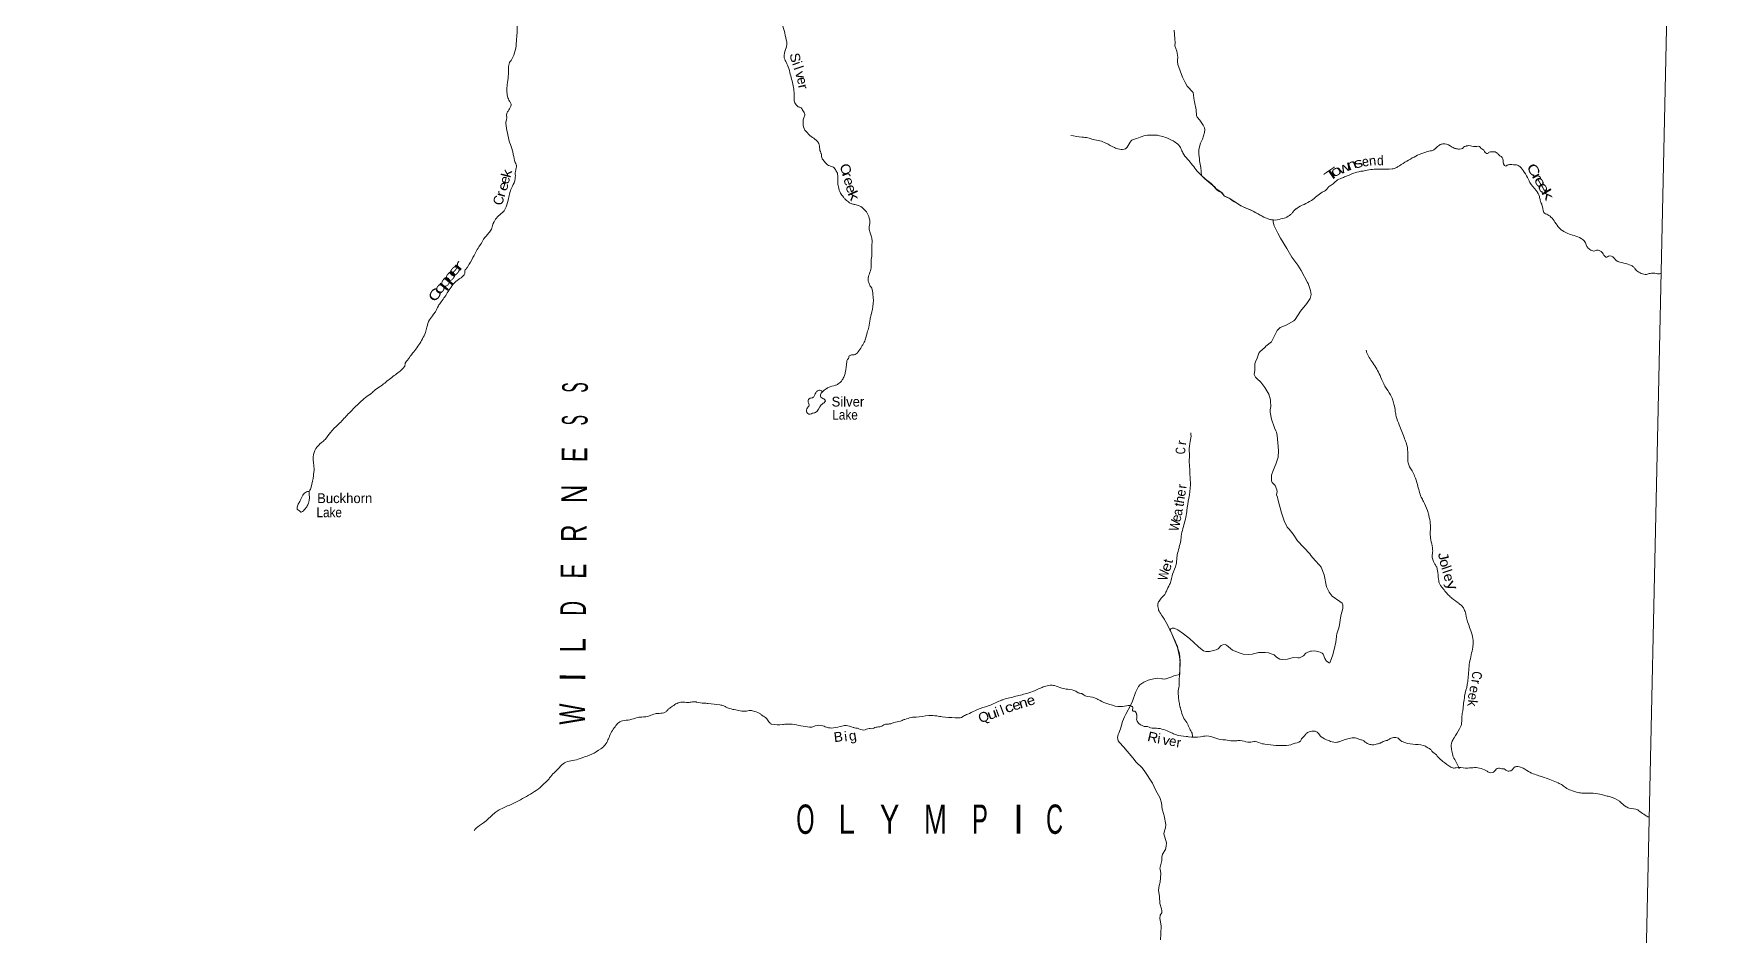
# Model space of a CAD drawing. Header units: feet. Extents: x -745759 to -493183, y 5472 to 195788.
# Drawn here: x -527720 to -493183, y 121312 to 139782 of the extents above; entities that cross this region are included whole.
import ezdxf
from ezdxf.enums import TextEntityAlignment as Align

# ---------------------------------------------------------------- set-up
doc = ezdxf.new("R2010")
doc.units = ezdxf.units.FT
doc.header["$LTSCALE"] = 80
doc.linetypes.add('DOT_DASHED', pattern=[7.7, 5, -1.2, 0.3, -1.2])
for name, color, linetype, lineweight in [('39', 7, 'Continuous', 13), ('4', 7, 'Continuous', 13), ('44', 7, 'DOT_DASHED', 13)]:
    doc.layers.add(name, color=color, linetype=linetype, lineweight=lineweight)
doc.layers.add('41', color=7, linetype='Continuous')

msp = doc.modelspace()

# ---------------------------------------------------------------- linework, layer by layer
at = {"layer": '39'}
for points in [[(-518059.51, 143633.11), (-518123.69, 143427.81), (-518155.41, 143346.19), (-518162.45, 143294.17), (-518157.38, 143245.93), (-518144, 143211.57), (-518066.48, 143069.64), (-518051.41, 143019.2), (-518050.43, 142967.03), (-518071.72, 142700.66), (-518070.62, 142552.2), (-518052.99, 142427.49), (-518038.82, 142330.93), (-518042.29, 142256.78), (-518062.04, 142170.92), (-518064.32, 142156.92), (-518073.61, 142092.91), (-518067.71, 141882.18), (-518063.38, 141795.84), (-518033.28, 141692.95), (-518018.4, 141632.49), (-518021.2, 141592.42), (-518046.42, 141534.74), (-518051.3, 141490.71), (-518003.3, 141379.45), (-517970.05, 141232.37), (-517957.73, 141143.87), (-517969.93, 141033.78), (-517968.59, 140897.36), (-517946.76, 140782.59), (-517941.13, 140762.43), (-517867.63, 140518.28), (-517859.13, 140439.88), (-517842.96, 140343.28), (-517822.34, 140064.06), (-517815.65, 139791.13), (-517821.04, 139721.03), (-517836.7, 139536.79), (-517882.66, 139343.12), (-517939.01, 139233.9), (-517969.98, 139190.37), (-517992.13, 139084.49), (-517995.48, 138914.06), (-518019.01, 138738), (-518023.22, 138625.75), (-518011.73, 138495.14), (-517971.44, 138400.08), (-517965.61, 138389.94), (-517938.46, 138341.27), (-517945.39, 138295.26), (-517999.49, 138198.03), (-518028.73, 138140.43), (-518028.41, 138054.17), (-518041.67, 137992.25), (-518044.7, 137940.16), (-518014.25, 137753.01), (-517967.9, 137557.54), (-517909.07, 137383.88), (-517892.51, 137307.33), (-517851.51, 137146.06), (-517832.39, 137097.55), (-517830.61, 137085.48), (-517829.28, 137051.35), (-517849.11, 136961.47), (-517851.47, 136841.17), (-517864.97, 136767.21), (-517928.08, 136620.01), (-518001.23, 136370.7), (-518056.95, 136191.26), (-518092.05, 136141.8), (-518194.19, 136051.53), (-518272.38, 135954.76), (-518301.5, 135903.18), (-518331.68, 135797.46), (-518383.42, 135718.23), (-518393.77, 135702.39), (-518500.72, 135572.09), (-518563.01, 135466.99), (-518633.36, 135360.05), (-518718.86, 135197.24), (-518822.86, 135012.72), (-518866.14, 134955.4), (-518876.37, 134945.57), (-518883.3, 134899.57), (-519043.25, 134728.18), (-519228.38, 134501.12), (-519369.01, 134291.25), (-519428.9, 134206.16), (-519489.5, 134084.99), (-519516.26, 134051.41), (-519528.65, 134033.6), (-519611.2, 133918.87), (-519662.32, 133769.43), (-519694.54, 133661.74), (-519755.34, 133530.54), (-519908.56, 133292.83), (-520005.16, 133178.37)], [(-514105.48, 143543.04), (-514096.41, 143502.81), (-514085.8, 143467.25), (-514060.58, 143422.63), (-514047.44, 143376.24), (-514021.39, 143271.42), (-513964.85, 143186.07), (-513951.9, 143129.65), (-513973.43, 143055.85), (-513968.59, 142995.58), (-513957.1, 142864.97), (-513970.28, 142807.06), (-513966.82, 142778.91), (-513967.72, 142732.79), (-514002.78, 142685.34), (-514013.44, 142653.45), (-513982.87, 142574.62), (-513977.05, 142564.48), (-513919.8, 142515.22), (-513858.34, 142475.91), (-513825.36, 142417.09), (-513819.81, 142392.91), (-513816.55, 142354.74), (-513776.14, 142265.69), (-513727.39, 142192.52), (-513643.85, 142050.48), (-513555.83, 141932.42), (-513530.37, 141899.83), (-513459.35, 141836.26), (-513394.94, 141742.73), (-513387.19, 141728.53), (-513316.99, 141622.86), (-513232.16, 141546.98), (-513190.56, 141518.09), (-513147.28, 141473.11), (-513061.9, 141323.01), (-512913.24, 141123.52), (-512872.48, 141052.52), (-512811.02, 140910.91), (-512756.48, 140825.59), (-512712.21, 140728.45), (-512644.14, 140616.79), (-512577.96, 140511.19), (-512515.59, 140313.4), (-512461.06, 140125.78), (-512428.48, 140046.92), (-512418.8, 140028.68), (-512370.4, 139937.47), (-512319.92, 139747.93), (-512289.31, 139568.8), (-512300.84, 139492.8), (-512345.89, 139345.25), (-512321.97, 139234.46), (-512273.65, 139139.24), (-512226.39, 138989.88), (-512157.49, 138715.73), (-512140.06, 138580.99), (-512138.88, 138436.55), (-512133.89, 138384.3), (-512077.23, 138304.96), (-512053.54, 138284.44), (-511993.77, 138261.21), (-511972.32, 138228.69), (-511923.69, 138149.51), (-511931.13, 138077.45), (-511954.86, 137993.66), (-511955.8, 137945.54), (-511916.37, 137806.36), (-511888.91, 137773.73), (-511790.46, 137675.52), (-511687.53, 137601.3), (-511648.3, 137554.4), (-511627.21, 137503.84), (-511609.34, 137391.16), (-511592.23, 137342.69), (-511586.48, 137328.53), (-511572.08, 137244), (-511546.9, 137197.38), (-511488.03, 137128.03), (-511410.79, 137074.36), (-511335.09, 137044.8), (-511282.17, 136979.58), (-511247.46, 136906.69), (-511246.6, 136746.2), (-511232.55, 136643.63), (-511186.83, 136518.37), (-511128.24, 136434.98), (-511087.04, 136386.03), (-511004.02, 136320.22), (-510970.26, 136301.51), (-510906.36, 136284.21), (-510892.39, 136279.93), (-510804.52, 136256.15), (-510689.82, 136167.65), (-510648.63, 136118.71), (-510600.66, 136005.44), (-510587.44, 135963.06)], [(-506468.09, 137697.89), (-506241.92, 137663.38), (-506119.79, 137646.96), (-506007.96, 137616.69), (-505873.98, 137590), (-505750.47, 137541.45), (-505577.65, 137447.81), (-505533.78, 137432.91), (-505409.75, 137410.43), (-505351.24, 137425.33), (-505318.54, 137454.78), (-505231.58, 137589.48), (-505203.1, 137608.98), (-505120.31, 137633.44), (-504972.71, 137686.72), (-504827.8, 137705.96), (-504729.46, 137704.03), (-504695.39, 137701.36), (-504649.39, 137692.44), (-504420.15, 137609.73), (-504326.86, 137555.76), (-504238.13, 137473.79), (-504193.74, 137382.65), (-504174.5, 137340.15), (-504080.62, 137213.95), (-503976.62, 137091.57), (-503880.69, 136967.33), (-503655.9, 136760.35), (-503543.4, 136661.87), (-503498.31, 136606.83), (-503401.32, 136536.73), (-503389.36, 136532.48), (-503330.49, 136463.13), (-503217.21, 136404.76), (-503165.78, 136365.64), (-503078.43, 136315.79), (-502953.42, 136241.14), (-502776.2, 136167.47), (-502549.83, 136040.68), (-502410.38, 135985.81), (-502284.31, 135965.29), (-502123.06, 135998.24), (-502068.56, 136013.23), (-501968.93, 136077.47), (-501926.01, 136116.75), (-501882.76, 136172.07), (-501856.28, 136191.61), (-501839.99, 136203.33), (-501541.69, 136366), (-501317.57, 136534.12), (-501230.17, 136588.58), (-501186.97, 136641.9), (-501115.75, 136690.65), (-501027.89, 136769.17), (-500924.44, 136823.31), (-500837.48, 136855.71), (-500610.87, 136945.56), (-500437.63, 136976.28), (-500286.53, 137003.41), (-500166.01, 137007.08), (-500145.94, 137006.68), (-499882.82, 137013.58), (-499846.58, 137018.89), (-499773.63, 137053.57), (-499472.93, 137236.24), (-499328.99, 137307.65), (-499104.75, 137379.49), (-499076.54, 137384.96), (-498915.68, 137500.16), (-498846.94, 137524.9), (-498699.15, 137485.9), (-498617.78, 137438.18), (-498549.86, 137420.8), (-498505.76, 137417.93), (-498445.24, 137432.8), (-498422.69, 137456.43), (-498376.1, 137477.58), (-498359.93, 137483.28), (-498311.65, 137488.36), (-498189.56, 137469.93), (-498151.39, 137471.19), (-498097.17, 137472.13), (-498067.73, 137437.46), (-498028.07, 137412.61), (-497959.37, 137333.04), (-497945.4, 137328.75), (-497896.73, 137353.88), (-497846.36, 137362.93), (-497756.26, 137351.13), (-497712.82, 137314.18), (-497701.01, 137301.91), (-497618.3, 137220.06), (-497586.82, 137085.05), (-497557.04, 137068.42), (-497530.6, 137085.96), (-497464.06, 137100.71), (-497337.71, 137094.23)], [(-497337.71, 137094.23), (-497268.11, 137060.77), (-497180.01, 136946.72), (-497090.65, 136794.53), (-497061.69, 136735.8), (-496938.49, 136568.91), (-496868.61, 136447.19), (-496852.08, 136368.63), (-496821.55, 136287.8), (-496815.76, 136275.65), (-496778.62, 136122.48), (-496764.93, 136104.16), (-496719.17, 136083.21), (-496631.97, 136025.34), (-496549.69, 135921.43), (-496457.74, 135799.28), (-496398.52, 135747.97), (-496159.6, 135647.02), (-496012.24, 135585.97), (-495937.24, 135520.32), (-495900.77, 135435.36), (-495867.6, 135386.57), (-495792.25, 135338.96), (-495750.26, 135330.12), (-495713.87, 135343.45), (-495647.64, 135342.15), (-495588.11, 135306.89), (-495574.3, 135294.58), (-495549.2, 135243.95), (-495519.65, 135215.29), (-495489.74, 135204.67), (-495453.27, 135222.01), (-495394.95, 135226.89), (-495335.58, 135183.61), (-495296.35, 135136.71), (-495136.79, 135083.44), (-494987.23, 135032.38), (-494955.48, 135013.7), (-494914.16, 134970.77), (-494904.36, 134958.55), (-494831.29, 134896.94), (-494727.77, 134852.79), (-494673.59, 134851.74), (-494600.91, 134872.38), (-494474.49, 134869.91), (-494386.23, 134866.18), (-494383.51, 134867.46), (-494374.8, 134870.57)], [(-510587.44, 135963.06), (-510586.1, 135928.93), (-510604.8, 135794.9), (-510582.56, 135700.19), (-510556.08, 135617.43), (-510539.79, 135526.85), (-510544.91, 135470.78), (-510547.07, 135258.2), (-510561.75, 135124.09), (-510562.11, 135003.75), (-510562.46, 134985.7), (-510623.37, 134746.19), (-510610.58, 134681.75), (-510577.85, 134610.9), (-510548.53, 134570.21), (-510533.66, 134509.74), (-510516.62, 134354.96), (-510518.63, 134252.7), (-510559.24, 134024.82), (-510583.16, 133931.01), (-510608.34, 133773.04), (-510642.66, 133661.38), (-510681.73, 133511.7), (-510733.91, 133410.42), (-510742.21, 133396.54), (-510810.6, 133287.55), (-510888.43, 133208.84), (-510936.71, 133203.76), (-511019.85, 133161.26), (-511020.16, 133145.22), (-511053.33, 133091.71), (-511057.86, 133065.72), (-511090.44, 132837.68), (-511114.01, 132761.92), (-511153.59, 132688.47), (-511237.52, 132605.87), (-511288.24, 132578.78), (-511439.65, 132535.6), (-511472.16, 132516.18), (-511484.35, 132508.39), (-511555.81, 132447.6)], [(-520005.16, 133178.37), (-520079.53, 133071.51), (-520106.32, 133035.93), (-520113.29, 132987.92), (-520150.59, 132928.47), (-520234.36, 132853.89), (-520434.09, 132701.33), (-520623.71, 132552.59), (-520741.79, 132468.64), (-520821.43, 132399.99), (-520833.63, 132392.21), (-521064.25, 132200.14), (-521275.12, 131991.63), (-521451.48, 131802.51), (-521594.74, 131662.9), (-521635.86, 131613.55), (-521751.07, 131471.38), (-521820.6, 131406.54), (-521847.12, 131385), (-521958.36, 131240.74), (-521984.05, 131159), (-521982.36, 130938.32), (-521976.46, 130829.89), (-521988.19, 130743.86), (-521988.38, 130733.84), (-522037.26, 130494.09), (-522050.12, 130452.21), (-522077.12, 130406.61)], [(-500415.45, 133299.05), (-500408.21, 133258.79), (-500356.15, 133149.45), (-500282.02, 133039.69), (-500202.22, 132911.76), (-500132.58, 132778.01), (-500059.59, 132610.09), (-500007.18, 132518.8), (-499894.41, 132332.06), (-499881.03, 132297.7), (-499849, 132190.76), (-499821.77, 132043.8), (-499803.71, 131941.14), (-499740.87, 131767.41), (-499633.85, 131492.52), (-499626.25, 131470.3), (-499601.42, 131405.63), (-499570.1, 131262.6), (-499564.32, 131045.85), (-499557.4, 130989.55), (-499528.87, 130908.76), (-499478.23, 130829.54), (-499426.21, 130718.2), (-499367.35, 130546.55), (-499290.15, 130286.28), (-499243.64, 130201.12), (-499164.94, 130017.05), (-499134.8, 129916.17), (-499104.03, 129745.06), (-499100.22, 129632.66), (-499102.54, 129616.66), (-499105.84, 129550.53), (-499092.51, 129411.86), (-499059.61, 129246.74), (-499054.77, 129186.46), (-499065, 129074.33), (-499046.63, 128987.72), (-499019.71, 128927.02), (-498982.69, 128870.13), (-498956.25, 128785.37), (-498935.71, 128604.44), (-498909.54, 128505.64), (-498874.44, 128452.8), (-498729.25, 128281.46), (-498662.24, 128217.97), (-498515.83, 128108.8), (-498503.98, 128098.54), (-498446.77, 128047.27), (-498409.78, 127988.38), (-498379.49, 127895.52), (-498323.42, 127683.8), (-498271.91, 127546.4), (-498247.32, 127469.69), (-498226.31, 127312.82), (-498234.26, 127214.69), (-498298.71, 126897.01), (-498329.13, 126574.66), (-498345.57, 126452.62), (-498400.54, 126208.98), (-498438.24, 125924.88), (-498440.56, 125908.87), (-498456.7, 125802.88), (-498463.46, 125662.6), (-498476.8, 125596.66), (-498504.03, 125539.02), (-498616.02, 125356.67), (-498636.75, 125322.98), (-498675.95, 125167.28), (-498666.82, 125120.97), (-498643.13, 124998.15), (-498589.18, 124882.76), (-498510.06, 124720.74)], [(-511555.81, 132447.6), (-511601.45, 132474.57), (-511625.5, 132477.05), (-511657.8, 132467.65), (-511694.75, 132426.25), (-511715.64, 132384.53), (-511726.19, 132358.66), (-511748.77, 132333.03), (-511809.41, 132312.15), (-511843.96, 132290.76), (-511853.05, 132236.78), (-511832.35, 132166.17), (-511865.36, 132120.68), (-511886.45, 132068.93), (-511879.17, 132030.68), (-511871.38, 132018.49), (-511835.85, 131987.71), (-511807.8, 131985.16), (-511763.22, 132006.35), (-511700.69, 132021.18), (-511583.2, 132177.34), (-511526.1, 132222.36), (-511499.23, 132261.96), (-511528.58, 132300.64), (-511572.34, 132321.56), (-511599.84, 132352.18), (-511599.17, 132386.27), (-511586.54, 132416.11), (-511555.73, 132447.68)], [(-504014.1, 131602.18), (-504007.3, 131539.87), (-504030.39, 131385.86), (-504040.43, 131181.46), (-504035.43, 131129.21), (-504045.19, 131041.14), (-504040.59, 130968.84), (-504028.78, 130751.97), (-504018.95, 130537.15), (-504050.35, 130266.97), (-504093.44, 130015.07), (-504098.63, 129954.99), (-504131.84, 129797.18), (-504206.09, 129491.73), (-504217.93, 129399.69), (-504248.71, 129263.89), (-504253.03, 129247.93), (-504289.94, 129106.23), (-504299.94, 129006.13), (-504309.77, 128914.05), (-504386.07, 128708.93), (-504410.51, 128589.06), (-504446.43, 128497.49), (-504511.32, 128362.36), (-504559.16, 128277.04), (-504581.71, 128253.41), (-504647.42, 128178.47), (-504685.12, 128098.97), (-504684.17, 128044.79), (-504661.94, 127950.08), (-504589.82, 127840.35), (-504582.03, 127828.17), (-504543.03, 127769.23), (-504444.47, 127574.74), (-504330.64, 127339.84), (-504301.83, 127273.08), (-504252.92, 127105.63), (-504231.76, 126956.78), (-504233.53, 126866.55), (-504237.58, 126660.03), (-504251.82, 126547.97), (-504249.74, 126449.65), (-504268.31, 126321.63), (-504262.92, 126187.13), (-504250.88, 126084.6), (-504228.77, 125983.87), (-504225.03, 125969.76), (-504179.74, 125822.44), (-504150.94, 125755.68), (-504076.85, 125643.91), (-504034.63, 125544.8), (-503986.27, 125451.58), (-503975.84, 125369.14)], [(-522077.12, 130406.61), (-522089.9, 130164.14), (-522125.44, 130092.62), (-522158.45, 130047.13), (-522238.01, 129982.49), (-522248.08, 129980.69), (-522261.9, 129992.99), (-522319.15, 130042.25), (-522309.51, 130124.3), (-522269.96, 130195.74), (-522151.8, 130386), (-522107.33, 130401.18), (-522073.36, 130410.78)], [(-508838.27, 125767.04), (-508782.08, 125765.94), (-508691.34, 125786.24), (-508670.96, 125801.89), (-508581.88, 125840.26), (-508437.94, 125911.67), (-508217.51, 125993.61), (-508114.42, 126029.71), (-507889.63, 126129.62), (-507879.51, 126133.44), (-507629.26, 126200.76), (-507373.03, 126265.96), (-507213.39, 126319), (-507103.96, 126371.03), (-507008.9, 126407.28), (-506891.92, 126435.08), (-506805.75, 126427.38), (-506654.18, 126376.28), (-506530.19, 126351.79), (-506366.39, 126310.48), (-506300.83, 126275.1), (-506228.98, 126253.63), (-506217.14, 126243.37), (-506023.47, 126189.44), (-505925.93, 126147.42), (-505910.03, 126139.08), (-505752.83, 126067.81), (-505671.07, 126040.14), (-505447.06, 125997.65), (-505292.03, 126020.69), (-505253.9, 126019.95), (-505226.08, 126005.36), (-505208.18, 125996.99), (-505196.65, 125970.69), (-505205.78, 125914.7), (-505193.9, 125906.45), (-505157.81, 125903.74), (-505130.39, 125869.1), (-505120.99, 125836.82), (-505117.29, 125820.7), (-505120.91, 125738.53), (-505084.31, 125659.59), (-505022.93, 125616.26), (-504965.21, 125591.06), (-504931.05, 125592.4), (-504803.33, 125553.8), (-504755.13, 125554.87), (-504457.42, 125482.85), (-504409.65, 125461.86), (-504326.12, 125422.12), (-504108.01, 125385.76), (-504055.99, 125376.72), (-503811.01, 125379.96), (-503686.24, 125395.57), (-503352.53, 125316.84), (-503334.47, 125316.49), (-503192.35, 125295.66), (-503093.98, 125295.74), (-502997.46, 125303.88), (-502843.6, 125266.78), (-502809.49, 125266.11), (-502692.71, 125283.89), (-502547.08, 125236.91), (-502493.05, 125227.83), (-502268.73, 125201.38), (-502140.22, 125202.88), (-501961.31, 125215.43), (-501910.7, 125236.51), (-501767.08, 125291.88), (-501731.87, 125347.35), (-501688.86, 125390.64), (-501674.5, 125406.41), (-501655.92, 125432.12), (-501602.96, 125471.2), (-501562.47, 125488.47), (-501434.16, 125479.94), (-501406.46, 125459.34), (-501341.77, 125379.85), (-501190.71, 125302.68), (-501146.92, 125283.77), (-501016.8, 125265.18), (-500956.24, 125282.05), (-500738.05, 125352), (-500617.61, 125351.65), (-500547.93, 125322.21), (-500480.01, 125304.84), (-500454.4, 125280.27), (-500424.69, 125259.63), (-500365.04, 125230.38), (-500285.04, 125214.77), (-500188.32, 125232.94), (-500127.77, 125249.81), (-500048.68, 125290.39), (-499965.93, 125312.84), (-499941.49, 125330.42), (-499904.94, 125351.77), (-499856.54, 125362.86)], [(-518692.43, 123452.24), (-518681.88, 123478.11), (-518657.25, 123505.71), (-518506.59, 123613.09), (-518281.91, 123809.29), (-518206.52, 123865.99), (-517979.56, 123973.88), (-517870.17, 124023.9), (-517541.38, 124206.03), (-517458.08, 124256.55), (-517317.45, 124364.13), (-517258.11, 124421.14), (-517172.14, 124505.71), (-517126.81, 124565), (-517032.53, 124663.46), (-517018.25, 124675.21), (-516895.24, 124805.2), (-516783.53, 124871.22), (-516642.47, 124898.55), (-516480.87, 124949.55), (-516286.73, 125021.98), (-516101.87, 125132.7), (-516028.45, 125191.44), (-515920.08, 125393.93), (-515861.61, 125509.13), (-515789.37, 125610.01), (-515756.51, 125647.48), (-515657, 125705.72), (-515504.01, 125726.8), (-515354.57, 125772.02), (-515223.82, 125785.51), (-515201.7, 125787.08), (-515100.93, 125807.18), (-514987.65, 125851.1), (-514939.37, 125856.18), (-514873.03, 125860.9), (-514755.85, 125898.73), (-514720.91, 125940.17), (-514674.05, 125975.36), (-514582.48, 126037.76), (-514489.31, 126080.06), (-514376.77, 126085.89), (-514308.62, 126080.55), (-514224.06, 126092.93), (-514147.81, 126091.44), (-514135.8, 126089.2), (-513981.68, 126066.13), (-513897.43, 126062.48), (-513661.15, 126031.79), (-513577.18, 126014.1), (-513533.54, 125987.17), (-513393.94, 125940.31), (-513279.91, 125920.03), (-513145.77, 125901.36), (-513033, 125919.22), (-512947.06, 125899.49), (-512829.65, 125847.04), (-512788.22, 125810.13), (-512710.86, 125762.48), (-512660.14, 125687.27), (-512644.44, 125668.91), (-512620.83, 125644.38), (-512594.9, 125635.85), (-512380.22, 125629.65), (-512281.69, 125637.75), (-512179.38, 125633.75), (-511821.2, 125574.6), (-511775.01, 125575.7), (-511708.23, 125602.48), (-511549.66, 125601.38), (-511453.93, 125569.43), (-511379.87, 125557.95), (-511194.58, 125588.43), (-511073.75, 125608.13), (-510929.93, 125571.22), (-510904, 125562.69), (-510843.95, 125553.49), (-510714.18, 125516.86), (-510603.14, 125548.79), (-510579.1, 125546.31), (-510522.87, 125547.22), (-510484.35, 125566.53), (-510383.62, 125584.62), (-510343.21, 125597.87), (-510302.56, 125623.15), (-510225.95, 125639.71), (-510157.57, 125646.39), (-510096.85, 125671.28), (-509961.81, 125698.73), (-509884.92, 125729.32), (-509870.8, 125733.06), (-509739.49, 125774.62), (-509638.96, 125782.69), (-509379.42, 125811.72), (-509212.94, 125804.45), (-509106.82, 125790.34), (-508838.27, 125767.04)], [(-499856.54, 125362.86), (-499764.47, 125349.02), (-499693.41, 125287.46), (-499677.51, 125279.13), (-499463.73, 125226.81), (-499247.44, 125200.52), (-499201.6, 125183.57), (-499171.89, 125162.93), (-499106.33, 125127.55), (-499071, 125086.74), (-498980.22, 125006.74), (-498941.03, 124957.83), (-498844.32, 124873.7), (-498683.97, 124758.24), (-498640.18, 124739.33), (-498612.12, 124736.78), (-498575.85, 124744.09), (-498385.24, 124738.36), (-498373.2, 124738.12), (-498096.15, 124738.73), (-497964.69, 124686.01), (-497915.08, 124656.96), (-497863.18, 124641.9), (-497812.73, 124654.96), (-497755.4, 124712.01), (-497706.77, 124735.13), (-497614.65, 124723.3), (-497588.57, 124722.79), (-497557.01, 124694.09), (-497493.11, 124676.8), (-497452.82, 124684.03), (-497422.28, 124705.5), (-497385.22, 124752.92), (-497364.91, 124764.56), (-497312.62, 124769.55), (-497165.14, 124714.52), (-497123.55, 124685.62), (-496996.3, 124622.96), (-496763.01, 124542.18), (-496482.1, 124432.38), (-496416.51, 124399.01), (-496333.41, 124337.2), (-496228.07, 124282.99), (-496070.4, 124235.78), (-495976.28, 124223.91), (-495811.65, 124224.71), (-495627.39, 124203.05), (-495525.55, 124174.99), (-495483.61, 124164.14), (-495433.64, 124153.13), (-495226.74, 124056.82), (-495139.94, 123978.9), (-495070.57, 123933.41), (-495026.74, 123916.51), (-494850.78, 123880.98), (-494811.31, 123846.11), (-494700.31, 123773.73), (-494628.74, 123738.23), (-494620.26, 123738.31)]]:
    msp.add_spline(points, degree=3, dxfattribs=at)
at = {"layer": '4'}
msp.add_lwpolyline([(-739699.92, 195787.95), (-708889.59, 194791.67), (-678077.93, 193837.75), (-647264.98, 192926.23), (-616450.81, 192057.09), (-585635.48, 191230.34), (-554819.03, 190445.97), (-524001.53, 189704), (-493183.05, 189004.41), (-497222.97, 5471.78), (-528293.91, 6177.09), (-559363.85, 6925.15), (-590432.73, 7715.93), (-621500.49, 8549.46), (-652567.08, 9425.72), (-683632.43, 10344.71), (-714696.49, 11306.44), (-745759.19, 12310.89)], close=True, dxfattribs=at)
msp.add_lwpolyline([(-739699.92, 195787.95), (-708889.59, 194791.67), (-678077.93, 193837.75), (-647264.98, 192926.23), (-616450.81, 192057.09), (-585635.48, 191230.34), (-554819.03, 190445.97), (-524001.53, 189704), (-493183.05, 189004.41), (-497222.97, 5471.78), (-528293.91, 6177.09), (-559363.85, 6925.15), (-590432.73, 7715.93), (-621500.49, 8549.46), (-652567.08, 9425.72), (-683632.43, 10344.71), (-714696.49, 11306.44), (-745759.19, 12310.89)], close=True, dxfattribs=at)
at = {"layer": '44'}
for points in [[(-502326.9, 135961.57), (-502390.26, 135978.62), (-502495.05, 136015.18), (-502585.21, 136063.92), (-502721.68, 136139.46), (-502941, 136232.06), (-503033.6, 136292.98), (-503228.55, 136409.96), (-503330.9, 136463.57), (-503391.83, 136536.67), (-503501.49, 136609.78), (-503528.29, 136651.21), (-503557.53, 136673.14), (-503723.24, 136812.04), (-503793.91, 136877.84), (-503806.99, 137040.11), (-503830.33, 137180.98), (-503835.64, 137217.19), (-503847.84, 137311.71), (-503843.94, 137407.91), (-503813.29, 137537.7), (-503771.46, 137623.13), (-503732.66, 137758.77), (-503725.5, 137816.8), (-503732.78, 137855.06), (-503757.84, 137907.7), (-503826.07, 138011.34), (-503879.07, 138072.55), (-503894.42, 138108.95), (-503902.17, 138225.45), (-503937.11, 138388.61), (-503940.57, 138416.76), (-503963.47, 138579.68), (-504085.45, 138706.43), (-504126.1, 138783.45), (-504182.13, 138894.87), (-504277.51, 139149.47), (-504286.32, 139211.83), (-504281.8, 139237.82), (-504278.61, 139297.93), (-504296.24, 139422.64), (-504336.25, 139531.74), (-504332.99, 139595.86), (-504341.37, 139680.28), (-504351.99, 139855)], [(-502255.25, 131615.95), (-502268.74, 131644.3), (-502299.67, 131705.08), (-502356.37, 131884.71), (-502383.6, 132031.67), (-502384.74, 132075.83), (-502373.41, 132141.8), (-502377.22, 132254.2), (-502378.64, 132284.32), (-502414.53, 132399.36), (-502494.17, 132535.31), (-502578.37, 132643.27), (-502661.24, 132717.1), (-502684.77, 132745.64), (-502709.75, 132802.29), (-502702, 132890.4), (-502697.47, 133018.69), (-502686.58, 133062.6), (-502653.05, 133134.16), (-502616.89, 133237.76), (-502598.28, 133265.48), (-502539.18, 133310.46), (-502487.95, 133363.62), (-502475.59, 133379.42), (-502357.35, 133471.39), (-502240.41, 133701.79), (-502177.02, 133760.73), (-502055.63, 133808.5), (-501903.31, 133897.8), (-501874.63, 133927.32), (-501762.88, 134097.65), (-501631.38, 134251.54), (-501569.09, 134356.63), (-501547.37, 134440.45), (-501559.84, 134520.93), (-501609.26, 134662.31), (-501620.91, 134682.6), (-501750.56, 134929.85), (-501818.59, 135043.51), (-501943.95, 135202.42), (-502040.83, 135380.83), (-502173.11, 135596.04), (-502231.35, 135697.47), (-502300.76, 135843.25), (-502325.27, 135923.97), (-502324.46, 135966.44)], [(-504245.24, 126654.37), (-504233.92, 126744.2), (-504229.12, 126886.53), (-504240.49, 127023.15), (-504280.66, 127207.78), (-504338.21, 127340.59), (-504431.18, 127566.38), (-504440.04, 127557.53), (-504420.07, 127590.31), (-504395.72, 127603.88), (-504355.58, 127603.09), (-504277.95, 127569.48), (-504159.16, 127484.92), (-504036.55, 127390.25), (-503863.06, 127228.4), (-503845.32, 127212), (-503750.33, 127141.95), (-503706.5, 127125.04), (-503630.2, 127125.56), (-503489.02, 127158.91), (-503452.43, 127182.26), (-503388.88, 127249.22), (-503356.46, 127264.63), (-503310.22, 127267.74), (-503278.39, 127253.08), (-503155.82, 127156.41), (-503002.52, 127091.23), (-502940.63, 127073.97), (-502838.4, 127065.96), (-502754, 127070.33), (-502647.05, 127098.32), (-502626.91, 127101.94), (-502488.32, 127105.25), (-502422.22, 127097.94), (-502362.33, 127080.72), (-502306.62, 127055.57), (-502257.39, 127006.46), (-502189.91, 126967.03), (-502123.77, 126961.73), (-502033.3, 126967.98), (-501914.2, 127001.76), (-501819.92, 126997.91), (-501783.8, 126997.21), (-501704.67, 127039.79), (-501655.49, 127090.98), (-501614.88, 127114.26), (-501558.3, 127133.21), (-501540.2, 127134.87), (-501467.87, 127137.46), (-501359.98, 127111.29), (-501320.24, 127090.45), (-501296.59, 127067.92), (-501266.18, 126981.08), (-501231.12, 126926.23), (-501175.6, 126891.05), (-501165.52, 126892.86), (-501106.5, 127036.13), (-501071.8, 127167.84), (-501038.74, 127317.63), (-501024.46, 127431.69), (-501024.11, 127449.73), (-501019.31, 127489.76), (-500974.33, 127633.3), (-500937.85, 127855.24), (-500896.77, 128004.88), (-500893.82, 128052.97), (-500895.24, 128083.08), (-500908.66, 128115.44), (-500960.16, 128150.55), (-501116.57, 128261.92), (-501177.21, 128343.34), (-501233.28, 128452.75), (-501280.73, 128694.39), (-501341.84, 128854.05), (-501371.15, 128894.74), (-501465.7, 128986.85), (-501549.91, 129094.81), (-501571.43, 129123.31), (-501827.07, 129395.09), (-501916.82, 129527.23), (-501999.14, 129629.13), (-502034.36, 129675.95), (-502100.11, 129803.61), (-502151.14, 129965.08), (-502225.94, 130245.36), (-502235.15, 130287.66), (-502256.28, 130336.22), (-502242.94, 130402.15), (-502248.21, 130440.36), (-502284.72, 130523.32), (-502343.75, 130584.65), (-502355.08, 130620.98), (-502356.77, 130637.06), (-502354.84, 130735.31), (-502324.78, 130835.02), (-502268.04, 130964.29), (-502223.02, 131109.84), (-502216.53, 131236.08), (-502222.75, 131328.48), (-502242.5, 131549.51), (-502255.25, 131615.95)], [(-504560.05, 123424.81), (-504545.1, 123470.65), (-504530.18, 123514.49), (-504520.78, 123584.51), (-504559.5, 123759.78), (-504566.97, 123788.01), (-504600.93, 123899), (-504610.49, 124025.56), (-504644.49, 124134.54), (-504729.95, 124280.63), (-504799.36, 124426.41), (-504953.21, 124668.12), (-505009.95, 124743.45), (-505130.16, 124858.13), (-505200.63, 124949.77), (-505390.95, 125174.14), (-505475.51, 125264.05), (-505496.92, 125298.57), (-505513.68, 125365.09), (-505498.49, 125422.96), (-505485.82, 125454.81), (-505451.98, 125542.41), (-505412.91, 125692.08), (-505372.89, 125787.58), (-505341.73, 125841.13), (-505237.57, 126033.67), (-505205.94, 126111.28), (-505142.27, 126286.56), (-505085.65, 126409.82), (-505052.87, 126443.27), (-504971.5, 126497.85), (-504886.43, 126536.31), (-504805.65, 126560.8), (-504696.93, 126576.73), (-504604.78, 126566.91), (-504588.8, 126562.58), (-504546.7, 126559.75), (-504403.2, 126609.1), (-504360.66, 126628.33), (-504239.71, 126654.05)], [(-504633.44, 121219.77), (-504625.02, 121341.96), (-504619.75, 121508.35), (-504641.66, 121619.1), (-504646.94, 121657.31), (-504637.57, 121725.33), (-504604.56, 121770.82), (-504601.77, 121810.89), (-504614.95, 121855.27), (-504644.93, 121964.18), (-504656.14, 122108.82), (-504671.68, 122237.5), (-504659.8, 122331.54), (-504642.33, 122403.42), (-504628.87, 122577.66), (-504641.15, 122668.17), (-504642.88, 122682.24), (-504607.58, 122844.03), (-504608.29, 122910.24), (-504589.01, 122972.05), (-504530.89, 123069.2), (-504513.5, 123137.06), (-504510.16, 123205.19), (-504560.72, 123390.72), (-504560.05, 123424.81)]]:
    msp.add_lwpolyline(points, dxfattribs=at)

# ---------------------------------------------------------------- texts
at = {"layer": '41'}
for s, rotation, width, p in [('S', 281.242, 1.1, (-512231.85, 139368.67)), ('v', 283.927, 1.1, (-512119.94, 138987.61)), ('r', 283.619, 1.15, (-512060.05, 138725.03)), ('C', 291.419, 1.15, (-511215.36, 137077.56)), ('k', 75.425, 1.2, (-517954.31, 136817.23)), ('e', 75.628, 1.05, (-517993.06, 136687.53)), ('r', 292.105, 1.4, (-511166.99, 136917.59)), ('e', 287.525, 1.15, (-511133.45, 136809.1)), ('r', 74.275, 1.2, (-518074.51, 136420.59)), ('e', 69.786, 1.2, (-518039.89, 136541.03)), ('e', 288.9, 1.15, (-511089.99, 136656.46)), ('k', 293.683, 1.45, (-511048.42, 136515.97)), ('J', 284.752, 1.2, (-498950.89, 129131.64)), ('o', 286.788, 1.1, (-498922.76, 128990.99)), ('y', 293.906, 1.4, (-498786.37, 128530.06)), ('e', 285.759, 1.1, (-498840.29, 128696.41)), ('C', 262.308, 0.85, (-498236.42, 126731.05)), ('e', 18.248, 1.15, (-507637.65, 125911.87)), ('n', 16.6, 1.2, (-507505.19, 125952.44)), ('e', 18.075, 1.15, (-507341.31, 126005.43)), ('Q', 21.403, 1.05, (-508320.51, 125653.72)), ('u', 19.714, 1.35, (-508146.1, 125720.81)), ('c', 18.885, 1.3, (-507787.85, 125860.62)), ('B', 6.736, 1.05, (-511315.28, 125267.93)), ('g', 10.007, 1.05, (-511000.58, 125291.51)), ('R', 346.501, 1.1, (-504914.54, 125297.7)), ('v', 347.016, 1.1, (-504607.92, 125229.21))]:
    msp.add_text(s, height=200, rotation=rotation, dxfattribs=dict(at, width=width)).set_placement(p)
for s, rotation, p in [('i', 289.61, (-512180.69, 139172.48)), ('l', 288.809, (-512151.96, 139079.24)), ('e', 282.399, (-512085.29, 138870.1)), ('C', 75.868, (-518121.63, 136251.77)), ('l', 289.093, (-498880.05, 128841.2)), ('l', 289.015, (-498863.47, 128764.38)), ('e', 258.142, (-498278.96, 126439.99)), ('r', 262.442, (-498256.72, 126561.34)), ('k', 264.218, (-498330.25, 126145.09)), ('e', 258.747, (-498310.82, 126294.14)), ('i', 20.072, (-507972.55, 125782.83)), ('l', 20.572, (-507871.82, 125823.99)), ('i', 6.626, (-511101.49, 125281.42)), ('i', 352.247, (-504706.23, 125245.88)), ('e', 348.485, (-504470.16, 125205.91)), ('r', 352.785, (-504314.66, 125164.42))]:
    msp.add_text(s, height=200, rotation=rotation, dxfattribs=at).set_placement(p)
for s, rotation, width, p in [('w', 26.402, 1.4, (-500828.65, 136951.68)), ('n', 22.507, 1.35, (-500681.41, 137010.52)), ('s', 17.313, 1.35, (-500552.32, 137042.06)), ('e', 10.272, 0.95, (-500417.37, 137065.75)), ('d', 0.801, 0.9, (-500126.13, 137087.12)), ('C', 301.132, 1.35, (-497072.75, 136939.82)), ('T', 34.23, 1.8, (-501071.06, 136819.47)), ('o', 30.992, 1.5, (-500989.79, 136885.38)), ('r', 297.871, 1.6, (-496998.64, 136808.69)), ('e', 299.498, 1.45, (-496935.16, 136698.58)), ('e', 298.787, 1.45, (-496864.85, 136578.78)), ('k', 299.76, 1.65, (-496783.06, 136439.74)), ('e', 49.015, 1.85, (-519031.83, 134872.58)), ('r', 50.44, 2, (-518944.01, 134967.29)), ('p', 51.944, 1.85, (-519225.22, 134634.78)), ('p', 51.172, 1.9, (-519129.87, 134751.94)), ('C', 56.394, 1.4, (-519414.53, 134380.45)), ('o', 55.956, 1.6, (-519323.4, 134517.23)), ('C', 88.373, 0.75, (-504122.08, 131237.49)), ('e', 80.736, 0.95, (-504119.37, 130360.38)), ('a', 84.623, 0.95, (-504185.07, 129971.09)), ('W', 76.16, 0.9, (-504244.15, 129682.7)), ('e', 69.327, 1.2, (-504423.49, 128822.81)), ('W', 77.701, 0.85, (-504474.97, 128668.98))]:
    msp.add_text(s, height=200, rotation=rotation, dxfattribs=dict(at, width=width)).set_placement(p, align=Align.CENTER)
for s, rotation, p in [('n', 6.304, (-500277.73, 137082.63)), ('r', 81.311, (-504106.01, 131388.53)), ('r', 82.794, (-504098.18, 130497.33)), ('h', 80.194, (-504141.98, 130222.76)), ('e', 77.412, (-504213.16, 129837.45)), ('t', 80.393, (-504156.99, 130118.98)), ('t', 76.322, (-504383.69, 128954.89))]:
    msp.add_text(s, height=200, rotation=rotation, dxfattribs=at).set_placement(p, align=Align.CENTER)
for s, p in [('Silver', (-511371.23, 132144.35)), ('Buckhorn', (-521912.52, 130166.22))]:
    msp.add_text(s, height=200, dxfattribs=at).set_placement(p)
at = {"layer": '41', "width": 0.9}
for p in [(-511356.13, 131875.21), (-521925.89, 129876.07)]:
    msp.add_text('Lake', height=200, dxfattribs=at).set_placement(p)
at = {"layer": '44'}
for s, rotation, width, p in [('S', 89.497, 0.45, (-516366.78, 132427.14)), ('S', 89.497, 0.45, (-516372.63, 131757.6)), ('E', 89.5, 0.65, (-516379.21, 131005.38)), ('N', 89.499, 0.75, (-516386.59, 130162.21)), ('R', 89.499, 0.7, (-516393.54, 129368.65)), ('E', 89.5, 0.65, (-516400.12, 128616.43)), ('D', 89.499, 0.6, (-516406.78, 127855.95)), ('L', 89.498, 0.75, (-516413.37, 127103.73)), ('W', 89.498, 0.65, (-516426.31, 125624.11))]:
    msp.add_text(s, height=525, rotation=rotation, dxfattribs=dict(at, width=width)).set_placement(p)
msp.add_text('I', height=525, rotation=89.501, dxfattribs=at).set_placement((-516418.65, 126500.32))
for s, width, p in [('O', 0.6, (-512095.5, 123390.49)), ('L', 0.75, (-511229.75, 123390.49)), ('Y', 0.75, (-510382.9, 123390.49)), ('M', 0.7, (-509479.36, 123390.49)), ('P', 0.6, (-508490.78, 123390.49)), ('C', 0.6, (-506976.61, 123390.49))]:
    msp.add_text(s, height=600, dxfattribs=dict(at, width=width)).set_placement(p)
msp.add_text('I', height=600, dxfattribs=at).set_placement((-507653.38, 123390.49))

doc.saveas('drawing.dxf')
